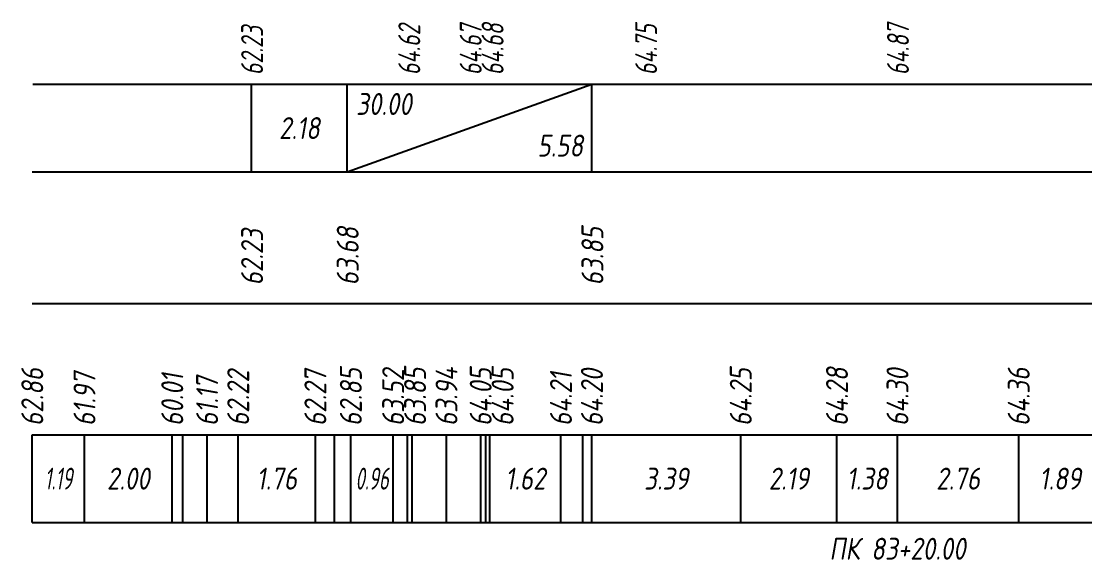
# Model space of a CAD drawing. Extents: x -717 to 1451, y -133302 to 233.
# Drawn here: x -390.6 to -269.4, y -130805.6 to -130744.2 of the extents above; entities that cross this region are included whole.
import ezdxf
from ezdxf.enums import TextEntityAlignment as Align

# ---------------------------------------------------------------- set-up
doc = ezdxf.new("R2010")
doc.units = 0
for name, color, linetype in [('Код_510', 7, 'Continuous'), ('Код_514', 1, 'Continuous'), ('Код_516', 1, 'Continuous'), ('Подписи поперечников', 7, 'Continuous'), ('Таблица', 7, 'Continuous')]:
    doc.layers.add(name, color=color, linetype=linetype)
doc.styles.add('М', font='romand.shx', dxfattribs={"width": 0.8, "oblique": 10, "height": 2.5})

msp = doc.modelspace()

# ---------------------------------------------------------------- linework, layer by layer
at = {"layer": 'Код_510'}
for p, q in [((-389.361, -130801.364), (-389.361, -130791.364)), ((-383.411, -130801.364), (-383.411, -130791.364)), ((-373.402, -130801.364), (-373.402, -130791.364)), ((-372.207, -130801.364), (-372.207, -130791.364)), ((-369.432, -130801.364), (-369.432, -130791.364)), ((-365.887, -130801.364), (-365.887, -130791.364)), ((-357.091, -130801.364), (-357.091, -130791.364)), ((-354.927, -130801.364), (-354.927, -130791.364)), ((-353.045, -130801.364), (-353.045, -130791.364)), ((-348.22, -130801.364), (-348.22, -130791.364)), ((-346.592, -130801.364), (-346.592, -130791.364)), ((-346.051, -130801.364), (-346.051, -130791.364)), ((-342.143, -130801.364), (-342.143, -130791.364)), ((-338.242, -130801.364), (-338.242, -130791.364)), ((-337.671, -130801.364), (-337.671, -130791.364)), ((-337.212, -130801.364), (-337.212, -130791.364)), ((-329.095, -130801.364), (-329.095, -130791.364)), ((-326.612, -130801.364), (-326.612, -130791.364)), ((-325.561, -130801.364), (-325.561, -130791.364)), ((-308.598, -130801.364), (-308.598, -130791.364)), ((-297.627, -130801.364), (-297.627, -130791.364)), ((-290.729, -130801.364), (-290.729, -130791.364)), ((-276.909, -130801.364), (-276.909, -130791.364))]:
    msp.add_line(p, q, dxfattribs=at)
at = {"layer": 'Код_516'}
for p, q in [((-364.361, -130761.364), (-364.361, -130751.364)), ((-353.456, -130761.364), (-353.456, -130751.364)), ((-353.456, -130761.364), (-325.561, -130751.364)), ((-325.561, -130761.364), (-325.561, -130751.364))]:
    msp.add_line(p, q, dxfattribs=at)
at = {"layer": 'Таблица'}
for p, q in [((-389.306, -130751.364), (-161.444, -130751.364)), ((-389.361, -130761.364), (-161.498, -130761.364)), ((-389.361, -130776.364), (-161.498, -130776.364)), ((-389.361, -130791.364), (-161.498, -130791.364)), ((-389.361, -130801.364), (-161.498, -130801.364))]:
    msp.add_line(p, q, dxfattribs=at)

# ---------------------------------------------------------------- texts
at = {"layer": 'Код_510', "style": 'М', "oblique": 10, "width": 0.8}
for s, p in [('62.86', (-389.361, -130790.364)), ('61.97', (-383.411, -130790.364)), ('62.22', (-365.887, -130790.364)), ('62.27', (-357.091, -130790.364)), ('62.85', (-353.045, -130790.364)), ('63.52', (-348.22, -130790.364)), ('63.85', (-345.72, -130790.364)), ('63.94', (-342.143, -130790.364)), ('64.05', (-338.242, -130790.364)), ('64.05', (-335.742, -130790.364)), ('64.20', (-325.561, -130790.364)), ('64.25', (-308.598, -130790.364)), ('64.28', (-297.627, -130790.364)), ('64.30', (-290.729, -130790.364)), ('64.36', (-276.909, -130790.364)), ('60.01', (-373.402, -130790.364)), ('61.17', (-369.432, -130790.364)), ('64.21', (-329.095, -130790.364))]:
    msp.add_text(s, height=2.5, rotation=90, dxfattribs=at).set_placement(p, align=Align.MIDDLE_LEFT)
at = {"layer": 'Код_510', "style": 'М', "oblique": 10}
for s, width, p in [('1.19', 0.6, (-386.386, -130796.364)), ('2.00', 0.8, (-378.406, -130796.364)), ('1.76', 0.8, (-361.489, -130796.364)), ('0.96', 0.6, (-350.633, -130796.364)), ('1.62', 0.8, (-333.153, -130796.364)), ('3.39', 0.8, (-317.079, -130796.364)), ('2.19', 0.8, (-303.112, -130796.364)), ('1.38', 0.8, (-294.178, -130796.364)), ('2.76', 0.8, (-283.819, -130796.364)), ('1.89', 0.8, (-272.175, -130796.364))]:
    msp.add_text(s, height=2.5, dxfattribs=dict(at, width=width)).set_placement(p, align=Align.MIDDLE_CENTER)
at = {"layer": 'Код_514', "style": 'М', "oblique": 10, "width": 0.7}
for s, p in [('62.23', (-364.306, -130750.325)), ('64.62', (-346.385, -130750.325)), ('64.67', (-339.385, -130750.325)), ('64.68', (-336.885, -130750.325)), ('64.75', (-319.385, -130750.325)), ('64.87', (-290.675, -130750.325))]:
    msp.add_text(s, height=2.5, rotation=90, dxfattribs=at).set_placement(p, align=Align.MIDDLE_LEFT)
at = {"layer": 'Код_516', "style": 'М', "oblique": 10, "width": 0.8}
msp.add_text('30.00', height=2.5, dxfattribs=at).set_placement((-352.456, -130752.364), align=Align.TOP_LEFT)
msp.add_text('2.18', height=2.5, dxfattribs=at).set_placement((-358.908, -130756.364), align=Align.MIDDLE_CENTER)
msp.add_text('5.58', height=2.5, dxfattribs=at).set_placement((-326.561, -130760.364), align=Align.BOTTOM_RIGHT)
for s, p in [('62.23', (-364.306, -130774.314)), ('63.68', (-353.402, -130774.314)), ('63.85', (-325.506, -130774.314))]:
    msp.add_text(s, height=2.5, rotation=90, dxfattribs=at).set_placement(p, align=Align.MIDDLE_LEFT)
at = {"layer": 'Подписи поперечников', "style": 'М', "oblique": 10, "width": 0.8}
msp.add_text('ПК 83+20.00', height=2.5, dxfattribs=at).set_placement((-290.729, -130806.364), align=Align.BOTTOM_CENTER)

doc.saveas('drawing.dxf')
